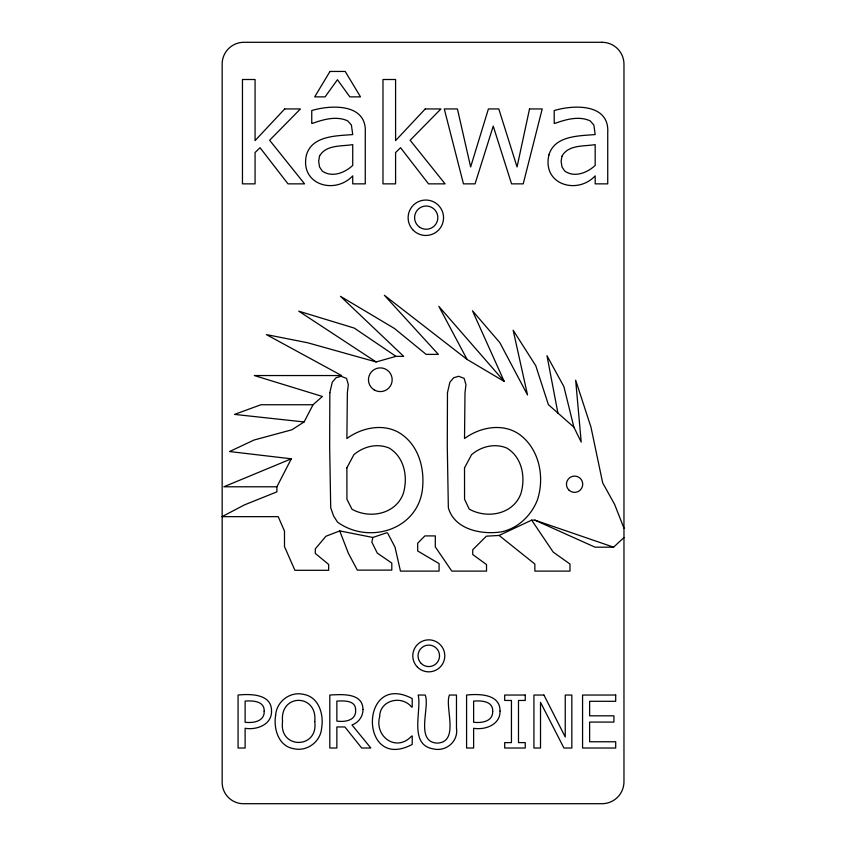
<?xml version="1.0" encoding="UTF-8"?>
<svg xmlns="http://www.w3.org/2000/svg" width="846" height="846" viewBox="0 0 846 846"><rect width="100%" height="100%" fill="white"/><g stroke="black" fill="none" stroke-linecap="round" stroke-linejoin="round"><path stroke-width="1.27" d="M623.967 537.58L613.583 547.172L534.852 520.142L531.679 520.142L499.098 535.444L486.387 536.174L472.745 549.741L472.745 554.542L486.524 564.578L486.524 571.103L451.806 571.103L435.309 546.897L435.309 535.899L424.893 535.899L417.691 543.217L417.691 550.979L439.074 563.595L439.074 571.103L400.454 571.103L395.008 547.119L387.627 533.065L386.527 532.832L372.832 537.464L371.838 542.127L377.253 553.062L391.804 563.087L391.804 570.119L357.34 570.119L348.436 553.421L339.722 530.918L325.9 536.269L315.294 548.895L315.294 553.421L328.66 564.451L328.66 570.299L294.926 570.299L284.489 546.611L284.489 531.066L278.197 516.652L222.033 516.652L244.473 504.882L276.896 491.864L276.896 486.788L291.31 458.807L229.583 451.542L254.022 440.036L291.849 429.8L304.105 421.953L313.041 404.748L322.389 396.457L254.297 375.55L341.594 375.55L266.395 334.593L307.606 342.746L376.132 361.951L395.97 356.356L403.701 356.356L340.483 296.322L394.405 328.438L426.12 354.379L438.355 354.379L384.38 295.286L467.098 359.455L504.216 381.43L472.48 310.789L499.849 342.672L527.523 394.966L513.152 330.226L535.761 365.715L548.388 404.642L573.874 427.156L581.202 442.056L575.661 380.182L590.994 427.219L602.659 482.802L614.619 504.396L623.967 528.232M291.31 458.807L223.852 486.788L276.896 486.788M313.041 404.748L260.938 404.748L234.532 414.403L304.105 421.953M613.583 547.172L595.002 547.172L534.852 520.142M339.722 530.918L372.832 537.464M376.132 361.951L298.754 311.169L354.294 328.1L395.97 356.356M499.098 535.444L534.852 564.039L534.852 571.103L569.982 571.103L569.982 564.039L553.21 552.11L531.679 520.142M504.216 381.43L438.863 306.389L467.098 359.455M573.874 427.156L563.912 386.675L546.981 355.711L557.99 413.472M329.845 392.639L329.654 446.276L330.712 507.748L333.631 516.071L337.565 522.172C368.38 544.412 416.486 530.389 422.281 490.585C424.851 470.979 420.007 449.004 403.997 436.092C387.309 422.387 363.283 426.479 346.881 438.524L347.368 392.639L348.33 384.697L346.522 378.384L341.075 376.28L336.063 377.75L332.267 382.18L329.845 392.639M447.471 392.639L447.28 446.276L448.348 507.748C454.418 529.628 481.628 534.926 501.308 531.87C517.784 528.496 531.087 515.753 537.252 500.367C544.655 478.476 540.002 451.267 521.633 436.092C504.946 422.387 480.909 426.479 464.517 438.524L465.004 392.639L465.966 384.697L464.147 378.384L458.701 376.28L453.699 377.75L449.892 382.18L447.471 392.639M346.881 467.817L346.934 499.235L351.989 509.25C369.861 519.211 395.896 514.22 403.299 493.472C408.132 477.25 404.536 457.21 389.097 448.02C377.052 443.04 363.558 446.434 353.882 454.693L346.881 467.817M464.517 467.901L464.56 499.235L469.202 509.081C487.148 519.201 513.459 514.421 520.935 493.472C525.757 477.25 522.172 457.21 506.722 448.02C494.709 443.05 481.247 446.413 471.582 454.651L464.517 467.901M456.48 728.099C458.606 741.54 445.8 752.179 432.93 748.816C408.354 744.565 422.006 710.058 418.157 695.042L425.2 695.042C430.244 706.759 414.699 742.111 437.297 743.116C459.938 742.037 444.414 706.854 449.427 695.042L456.48 695.042L456.48 728.099M314.754 721.553C318.667 749.387 278.662 749.366 282.553 721.553C279.561 693.276 317.747 693.329 314.754 721.553M379.643 716.721C374.281 736.739 396.499 752.665 411.674 736.031L412.214 736.031L412.214 744.427C359 772.673 359.243 670.656 412.214 698.563L412.214 707.066L411.642 707.066C401.787 694.799 379.812 699.928 379.643 716.721M275.637 715.272C273.374 728.543 278.408 746.109 293.53 748.668C307.109 751.999 320.867 741.582 321.67 727.676C323.923 714.426 318.826 697.009 303.777 694.407C290.22 691.045 276.515 701.419 275.637 715.272M271.524 711.021C271.989 724.705 256.602 730.257 245.118 728.279L245.118 748.023L238.075 748.023L238.075 695.042C250.205 693.783 271.778 693.752 271.524 711.021M500.028 711.021C500.494 724.705 485.107 730.257 473.623 728.279L473.623 748.023L466.58 748.023L466.58 695.042C478.709 693.783 500.282 693.752 500.028 711.021M306.464 154.934C299.505 184.502 334.614 195.183 352.729 175.883L352.729 183.857L365.271 183.857L365.271 132.621C367.09 103.307 331.209 104.671 311.751 110.551L311.751 123.368L312.481 123.368C323.542 119.413 336.327 115.722 347.632 120.819L351.386 125.007L352.729 134.567C336.602 135.91 312.079 135.561 306.464 154.934M548.927 154.934C541.958 184.502 577.078 195.183 595.182 175.883L595.182 183.857L607.735 183.857L607.735 132.621C609.554 103.307 573.662 104.671 554.204 110.551L554.204 123.368L554.944 123.368C565.995 119.413 578.78 115.722 590.085 120.819L593.85 125.007L595.182 134.567C579.055 135.91 554.542 135.561 548.927 154.934M362.966 709.413C363.124 716.403 358.493 722.653 351.978 724.969L370.834 748.023L361.686 748.023L344.893 726.957L336.856 726.957L336.856 748.023L329.803 748.023L329.803 695.042C341.224 694.397 362.871 692.504 362.966 709.413M355.606 709.953C356.452 720.612 344.819 722.273 336.856 721.088L336.856 701.091C343.666 700.763 355.828 700.065 355.606 709.953M319.481 156.256L318.656 161.322L319.555 166.979L322.273 171.051C332.013 177.956 344.872 172.796 352.729 165.414L352.729 144.624C341.53 146.506 325.763 144.518 319.481 156.256M264.195 711.2C264.618 721.627 253.039 723.224 245.118 722.262L245.118 701.091C252.52 700.488 264.65 700.922 264.195 711.2M561.934 156.256L561.12 161.322L562.019 166.979L564.737 171.051C574.466 177.956 587.336 172.796 595.182 165.414L595.182 144.624C583.994 146.506 568.226 144.518 561.934 156.256M492.7 711.2C493.123 721.627 481.543 723.224 473.623 722.262L473.623 701.091C481.025 700.488 493.155 700.922 492.7 711.2M529.522 108.944L517.054 166.958L498.802 108.944L488.406 108.944L470.64 166.958L457.422 108.944L444.277 108.944L463.46 183.857L475.061 183.857L493.239 126.117L511.555 183.857L523.219 183.857L542.201 108.944L529.522 108.944M329.993 71.455L314.701 96.867L325.097 96.867L337.438 79.704L349.842 96.867L360.502 96.867L345.21 71.455L329.993 71.455M284.721 108.944L255.069 140.605L255.069 79.503L242.464 79.503L242.464 183.857L255.069 183.857L255.069 152.544L260.039 147.712L288 183.857L304.571 183.857L269.631 140.267L300.415 108.944L284.721 108.944M425.231 108.944L395.59 140.605L395.59 79.503L382.974 79.503L382.974 183.857L395.59 183.857L395.59 152.544L400.549 147.712L428.52 183.857L445.081 183.857L410.141 140.267L440.925 108.944L425.231 108.944M601.675 42.3L244.462 42.3A21.763 21.763 0 0 0 222.16 64.603L222.16 781.397A21.351 21.351 0 0 0 244.462 803.7L601.675 803.7A21.975 21.975 0 0 0 623.967 781.397L623.967 64.603A21.901 21.901 0 0 0 601.675 42.3M525.25 695.042L504.692 695.042L504.692 700.456L511.449 700.456L511.449 742.619L504.692 742.619L504.692 748.023L525.25 748.023L525.25 742.619L518.492 742.619L518.492 700.456L525.25 700.456L525.25 695.042M543.936 695.042L533.932 695.042L533.932 748.023L540.52 748.023L540.52 702.339L563.933 748.023L571.833 748.023L571.833 695.042L565.244 695.042L565.244 736.993L543.936 695.042M615.698 695.042L582.577 695.042L582.577 748.023L615.698 748.023L615.698 741.762L589.62 741.762L589.62 722.082L613.921 722.082L613.921 715.822L589.62 715.822L589.62 701.302L615.698 701.302L615.698 695.042M421.192 663.444A10.744 10.744 0 0 0 439.169 658.622A10.744 10.744 0 0 0 426.003 645.456A10.744 10.744 0 0 0 421.192 663.444M419.986 227.447A11.622 11.622 0 0 0 437.816 218.12A11.622 11.622 0 0 0 420.822 207.344A11.622 11.622 0 0 0 419.986 227.447M413.303 230.281A17.713 17.713 0 0 0 442.944 222.339A17.713 17.713 0 0 0 421.245 200.65A17.713 17.713 0 0 0 413.303 230.281M417.469 667.156A16 16 0 0 0 444.245 659.986A16 16 0 0 0 424.65 640.39A16 16 0 0 0 417.469 667.156M568.829 489.993A8.143 8.143 0 0 0 582.46 486.344A8.143 8.143 0 0 0 572.478 476.361A8.143 8.143 0 0 0 568.829 489.993M374.101 389.837A11.855 11.855 0 0 0 392.163 380.065A11.855 11.855 0 0 0 374.672 369.311A11.855 11.855 0 0 0 374.101 389.837"/></g></svg>
